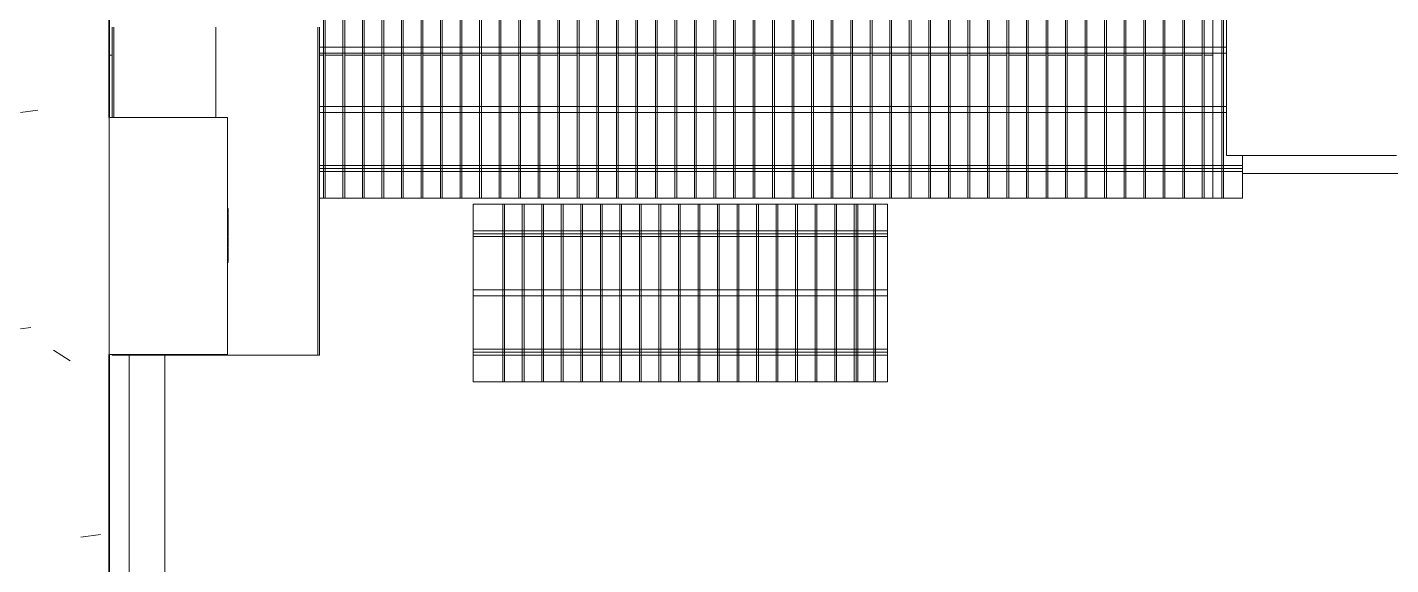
# Model space of a CAD drawing. Header units: metres. Extents: x -3 to 175, y -5 to 18.
# Drawn here: x 36.752 to 39.055, y 1.481 to 2.388 of the extents above; entities that cross this region are included whole.
import ezdxf

# ---------------------------------------------------------------- set-up
doc = ezdxf.new("R2010")
doc.units = ezdxf.units.M
for name, color, linetype, lineweight in [('A-GENM', 7, 'Continuous', 9), ('A-WALL-PATT', 7, 'Continuous', 35), ('E-CABL-TRAY', 7, 'Continuous', 9), ('E-CABL-TRAY-CNTR', 7, 'Continuous', 9), ('E-ELEC-EQPM', 7, 'Continuous', 9), ('I-WALL', 7, 'Continuous', 9), ('P-PIPE', 7, 'Continuous', 9), ('S-BEAM', 7, 'Continuous', 9)]:
    doc.layers.add(name, color=color, linetype=linetype, lineweight=lineweight)

# ---------------------------------------------------------------- blocks, each defined once
blk = doc.blocks.new('M_Generador-2 - M_Generador-2-3055241-N-Estancos')
at = {"layer": 'E-ELEC-EQPM'}
for p, q in [((-1.4504, -0.9354), (-1.4504, -0.3299)), ((-1.1629, -0.9354), (-1.4504, -0.9354))]:
    blk.add_line(p, q, dxfattribs=at)
blk = doc.blocks.new('M_RVR_Tablero - Tablero Sala Generadores - 00x600x200-3057235-N-Estancos')
at = {"layer": 'E-ELEC-EQPM'}
for p, q in [((-0.2, 0.1), (0.2, 0.1)), ((-0.2, 0.1), (-0.2, -0.1)), ((-0.0468, 0.101), (-0.039, 0.101)), ((-0.0468, 0.101), (-0.0468, 0.1)), ((-0.039, 0.101), (-0.039, 0.1)), ((-0.0374, 0.101), (-0.038, 0.101)), ((-0.038, 0.101), (-0.0378, 0.101)), ((-0.038, 0.101), (-0.038, 0.1)), ((-0.0366, 0.101), (-0.0379, 0.101)), ((-0.0379, 0.101), (-0.0373, 0.101)), ((-0.0379, 0.101), (-0.0379, 0.1)), ((-0.0378, 0.101), (-0.0372, 0.101)), ((-0.0378, 0.101), (-0.0378, 0.1)), ((-0.0356, 0.101), (-0.0374, 0.101)), ((-0.0374, 0.101), (-0.0374, 0.1)), ((-0.0373, 0.101), (-0.0363, 0.101)), ((-0.0373, 0.101), (-0.0373, 0.1)), ((-0.0372, 0.101), (-0.0363, 0.101)), ((-0.0372, 0.101), (-0.0372, 0.1)), ((-0.036, 0.101), (-0.0366, 0.101)), ((-0.0366, 0.101), (-0.0366, 0.1)), ((-0.0363, 0.101), (-0.0352, 0.101)), ((-0.0363, 0.101), (-0.0346, 0.101)), ((-0.0363, 0.101), (-0.0363, 0.1)), ((-0.0363, 0.101), (-0.0363, 0.1)), ((-0.035, 0.101), (-0.0361, 0.101)), ((-0.0361, 0.101), (-0.0353, 0.101)), ((-0.0361, 0.101), (-0.0361, 0.1)), ((-0.0348, 0.101), (-0.036, 0.101)), ((-0.036, 0.101), (-0.036, 0.1)), ((-0.0342, 0.101), (-0.0356, 0.101)), ((-0.0356, 0.101), (-0.0356, 0.1)), ((-0.0353, 0.101), (-0.034, 0.101)), ((-0.0353, 0.101), (-0.0353, 0.1)), ((-0.0352, 0.101), (-0.033, 0.101)), ((-0.0352, 0.101), (-0.0352, 0.1)), ((-0.033, 0.101), (-0.035, 0.101)), ((-0.035, 0.101), (-0.035, 0.1)), ((-0.0334, 0.101), (-0.0348, 0.101)), ((-0.0348, 0.101), (-0.0348, 0.1)), ((-0.0346, 0.101), (-0.0331, 0.101)), ((-0.0346, 0.101), (-0.0346, 0.1)), ((-0.033, 0.101), (-0.0342, 0.101)), ((-0.0342, 0.101), (-0.0342, 0.1)), ((-0.034, 0.101), (-0.0332, 0.101)), ((-0.034, 0.101), (-0.034, 0.1)), ((-0.033, 0.101), (-0.0334, 0.101)), ((-0.0334, 0.101), (-0.0334, 0.1)), ((-0.0332, 0.101), (-0.033, 0.101)), ((-0.0332, 0.101), (-0.0332, 0.1)), ((-0.0331, 0.101), (-0.0322, 0.101)), ((-0.0331, 0.101), (-0.0331, 0.1)), ((-0.0327, 0.101), (-0.033, 0.101)), ((-0.033, 0.1), (-0.033, 0.101)), ((-0.033, 0.101), (-0.033, 0.1)), ((-0.033, 0.1), (-0.033, 0.101)), ((-0.0315, 0.101), (-0.0327, 0.101)), ((-0.0327, 0.101), (-0.0327, 0.1)), ((-0.0314, 0.101), (-0.0323, 0.101)), ((-0.0323, 0.101), (-0.0313, 0.101)), ((-0.0323, 0.101), (-0.0323, 0.1)), ((-0.0322, 0.101), (-0.0318, 0.101)), ((-0.0322, 0.101), (-0.0322, 0.1)), ((-0.0318, 0.101), (-0.0318, 0.101)), ((-0.0318, 0.101), (-0.0317, 0.101)), ((-0.0318, 0.101), (-0.0318, 0.1)), ((-0.0318, 0.101), (-0.0318, 0.1)), ((-0.0318, 0.101), (-0.0318, 0.1)), ((-0.0317, 0.101), (-0.0315, 0.101)), ((-0.0317, 0.101), (-0.0317, 0.1)), ((-0.0315, 0.101), (-0.0315, 0.1)), ((-0.0287, 0.101), (-0.0314, 0.101)), ((-0.0314, 0.101), (-0.0314, 0.1)), ((-0.0313, 0.101), (-0.0288, 0.101)), ((-0.0313, 0.101), (-0.0313, 0.1)), ((-0.0254, 0.101), (-0.0311, 0.101)), ((-0.0311, 0.101), (-0.0303, 0.101)), ((-0.0311, 0.101), (-0.0267, 0.101)), ((-0.0304, 0.101), (-0.0311, 0.101)), ((-0.0311, 0.101), (-0.0311, 0.1)), ((-0.0311, 0.1), (-0.0311, 0.101)), ((-0.0288, 0.101), (-0.0304, 0.101)), ((-0.0304, 0.101), (-0.0304, 0.1)), ((-0.0303, 0.101), (-0.0287, 0.101)), ((-0.0303, 0.101), (-0.0303, 0.1)), ((-0.0288, 0.101), (-0.03, 0.101)), ((-0.03, 0.101), (-0.0288, 0.101)), ((-0.03, 0.101), (-0.03, 0.1)), ((-0.03, 0.101), (-0.03, 0.1)), ((-0.0288, 0.101), (-0.0284, 0.101)), ((-0.0282, 0.101), (-0.0288, 0.101)), ((-0.0288, 0.101), (-0.0268, 0.101)), ((-0.0268, 0.101), (-0.0288, 0.101)), ((-0.0288, 0.101), (-0.0264, 0.101)), ((-0.0272, 0.101), (-0.0288, 0.101)), ((-0.0288, 0.1), (-0.0288, 0.101)), ((-0.0288, 0.101), (-0.0288, 0.1)), ((-0.0288, 0.1), (-0.0288, 0.101)), ((-0.0288, 0.101), (-0.0288, 0.1)), ((-0.0288, 0.101), (-0.0288, 0.1)), ((-0.0288, 0.101), (-0.0288, 0.1)), ((-0.0288, 0.101), (-0.0288, 0.1)), ((-0.0266, 0.101), (-0.0287, 0.101)), ((-0.0287, 0.101), (-0.0275, 0.101)), ((-0.0287, 0.101), (-0.0287, 0.1)), ((-0.0287, 0.101), (-0.0287, 0.1)), ((-0.0284, 0.101), (-0.0269, 0.101)), ((-0.0284, 0.101), (-0.0284, 0.1)), ((-0.0269, 0.101), (-0.0282, 0.101)), ((-0.0282, 0.101), (-0.0282, 0.1)), ((-0.0275, 0.101), (-0.0267, 0.101)), ((-0.0275, 0.101), (-0.0275, 0.1)), ((-0.0267, 0.101), (-0.0272, 0.101)), ((-0.0272, 0.101), (-0.0272, 0.1)), ((-0.0269, 0.101), (-0.0256, 0.101)), ((-0.0256, 0.101), (-0.0269, 0.101)), ((-0.0269, 0.101), (-0.0269, 0.1)), ((-0.0269, 0.101), (-0.0269, 0.1)), ((-0.0268, 0.101), (-0.0256, 0.101)), ((-0.0247, 0.101), (-0.0268, 0.101)), ((-0.0268, 0.101), (-0.0268, 0.1)), ((-0.0268, 0.101), (-0.0268, 0.1)), ((-0.0267, 0.101), (-0.0255, 0.101)), ((-0.0267, 0.1), (-0.0267, 0.101)), ((-0.0267, 0.101), (-0.0267, 0.1)), ((-0.0255, 0.101), (-0.0266, 0.101)), ((-0.0266, 0.101), (-0.0266, 0.1)), ((-0.0264, 0.101), (-0.0254, 0.101)), ((-0.0264, 0.101), (-0.0264, 0.1)), ((-0.0256, 0.101), (-0.025, 0.101)), ((-0.025, 0.101), (-0.0256, 0.101)), ((-0.0256, 0.101), (-0.0246, 0.101)), ((-0.0256, 0.101), (-0.0256, 0.1)), ((-0.0256, 0.101), (-0.0256, 0.1)), ((-0.0256, 0.101), (-0.0256, 0.1)), ((-0.0255, 0.101), (-0.0255, 0.1)), ((-0.0254, 0.101), (-0.0254, 0.1)), ((-0.025, 0.101), (-0.025, 0.1)), ((-0.0238, 0.101), (-0.0247, 0.101)), ((-0.0247, 0.101), (-0.0247, 0.1)), ((-0.0246, 0.101), (-0.024, 0.101)), ((-0.0246, 0.101), (-0.0234, 0.101)), ((-0.0237, 0.101), (-0.0246, 0.101)), ((-0.0246, 0.101), (-0.0246, 0.1)), ((-0.0246, 0.101), (-0.0246, 0.1)), ((-0.0242, 0.101), (-0.0245, 0.101)), ((-0.0245, 0.101), (-0.0242, 0.101)), ((-0.0245, 0.101), (-0.0245, 0.1)), ((-0.0234, 0.101), (-0.0242, 0.101)), ((-0.0242, 0.101), (-0.0236, 0.101)), ((-0.0242, 0.101), (-0.0242, 0.1)), ((-0.0242, 0.101), (-0.0242, 0.1)), ((-0.024, 0.101), (-0.0238, 0.101)), ((-0.024, 0.101), (-0.024, 0.1)), ((-0.0238, 0.101), (-0.0238, 0.1)), ((-0.0215, 0.101), (-0.0237, 0.101)), ((-0.0237, 0.101), (-0.0237, 0.1)), ((-0.0236, 0.101), (-0.0228, 0.101)), ((-0.0236, 0.101), (-0.0236, 0.1)), ((-0.0234, 0.101), (-0.0228, 0.101)), ((-0.0215, 0.101), (-0.0234, 0.101)), ((-0.0234, 0.101), (-0.0234, 0.1)), ((-0.0234, 0.101), (-0.0234, 0.1)), ((-0.0217, 0.101), (-0.0229, 0.101)), ((-0.0229, 0.101), (-0.0215, 0.101)), ((-0.0229, 0.101), (-0.0229, 0.1)), ((-0.0228, 0.101), (-0.0215, 0.101)), ((-0.0228, 0.101), (-0.0217, 0.101)), ((-0.0228, 0.101), (-0.0228, 0.1)), ((-0.0228, 0.101), (-0.0228, 0.1)), ((-0.0224, 0.101), (-0.0211, 0.101)), ((-0.0211, 0.101), (-0.0224, 0.101)), ((-0.0224, 0.1), (-0.0224, 0.101)), ((-0.0224, 0.101), (-0.0224, 0.1)), ((-0.0217, 0.101), (-0.0202, 0.101)), ((-0.0205, 0.101), (-0.0217, 0.101)), ((-0.0217, 0.101), (-0.0217, 0.1)), ((-0.0217, 0.101), (-0.0217, 0.1)), ((-0.0215, 0.101), (-0.0202, 0.101)), ((-0.0198, 0.101), (-0.0215, 0.101)), ((-0.0215, 0.101), (-0.0197, 0.101)), ((-0.0199, 0.101), (-0.0215, 0.101)), ((-0.0215, 0.101), (-0.0215, 0.1)), ((-0.0215, 0.101), (-0.0215, 0.1)), ((-0.0215, 0.101), (-0.0215, 0.1)), ((-0.0215, 0.101), (-0.0215, 0.1)), ((-0.0211, 0.101), (-0.0211, 0.1)), ((-0.0211, 0.101), (-0.0211, 0.1)), ((-0.0201, 0.101), (-0.0205, 0.101)), ((-0.0205, 0.101), (-0.0205, 0.1)), ((-0.0202, 0.101), (-0.0198, 0.101)), ((-0.0202, 0.101), (-0.0193, 0.101)), ((-0.0202, 0.1), (-0.0202, 0.101)), ((-0.0202, 0.101), (-0.0202, 0.1)), ((-0.0188, 0.101), (-0.0201, 0.101)), ((-0.0201, 0.101), (-0.0201, 0.1)), ((-0.0189, 0.101), (-0.0199, 0.101)), ((-0.0199, 0.101), (-0.0199, 0.1)), ((-0.0198, 0.101), (-0.0198, 0.1)), ((-0.0187, 0.101), (-0.0197, 0.101)), ((-0.0197, 0.101), (-0.0187, 0.101)), ((-0.0197, 0.101), (-0.0188, 0.101)), ((-0.0197, 0.101), (-0.0197, 0.1)), ((-0.0197, 0.101), (-0.0197, 0.1)), ((-0.0193, 0.101), (-0.0188, 0.101)), ((-0.0193, 0.101), (-0.0193, 0.1)), ((-0.0185, 0.101), (-0.0189, 0.101)), ((-0.0189, 0.101), (-0.0189, 0.1)), ((-0.0188, 0.101), (-0.0185, 0.101)), ((-0.0188, 0.101), (-0.0188, 0.1)), ((-0.0188, 0.101), (-0.0188, 0.1)), ((-0.0161, 0.101), (-0.0187, 0.101)), ((-0.0187, 0.101), (-0.0162, 0.101)), ((-0.0187, 0.101), (-0.0187, 0.1)), ((-0.0187, 0.101), (-0.0187, 0.1)), ((-0.0185, 0.101), (-0.0185, 0.1)), ((-0.0128, 0.101), (-0.0184, 0.101)), ((-0.0184, 0.101), (-0.0177, 0.101)), ((-0.0184, 0.101), (-0.014, 0.101)), ((-0.0177, 0.101), (-0.0184, 0.101)), ((-0.0184, 0.101), (-0.0184, 0.1)), ((-0.0184, 0.1), (-0.0184, 0.101)), ((-0.0169, 0.101), (-0.0179, 0.101)), ((-0.0179, 0.101), (-0.0169, 0.101)), ((-0.0179, 0.101), (-0.0179, 0.1)), ((-0.0179, 0.101), (-0.0179, 0.1)), ((-0.0177, 0.101), (-0.0161, 0.101)), ((-0.0162, 0.101), (-0.0177, 0.101)), ((-0.0177, 0.101), (-0.0177, 0.1)), ((-0.0177, 0.101), (-0.0177, 0.1)), ((-0.0163, 0.101), (-0.0169, 0.101)), ((-0.0169, 0.101), (-0.0157, 0.101)), ((-0.0169, 0.101), (-0.0169, 0.1)), ((-0.0169, 0.101), (-0.0169, 0.1)), ((-0.0169, 0.101), (-0.0169, 0.1)), ((-0.0169, 0.101), (-0.0169, 0.1)), ((-0.0152, 0.101), (-0.0163, 0.101)), ((-0.0163, 0.101), (-0.0163, 0.1)), ((-0.0162, 0.101), (-0.0137, 0.101)), ((-0.0145, 0.101), (-0.0162, 0.101)), ((-0.0162, 0.101), (-0.0162, 0.1)), ((-0.0162, 0.101), (-0.0162, 0.1)), ((-0.014, 0.101), (-0.0161, 0.101)), ((-0.0161, 0.101), (-0.0149, 0.101)), ((-0.0161, 0.101), (-0.0161, 0.1)), ((-0.0161, 0.101), (-0.0161, 0.1)), ((-0.0157, 0.101), (-0.0144, 0.101)), ((-0.0144, 0.101), (-0.0157, 0.101)), ((-0.0157, 0.101), (-0.0151, 0.101)), ((-0.0157, 0.101), (-0.0157, 0.1)), ((-0.0157, 0.101), (-0.0157, 0.1)), ((-0.0157, 0.101), (-0.0157, 0.1)), ((-0.0143, 0.101), (-0.0152, 0.101)), ((-0.0152, 0.101), (-0.0152, 0.1)), ((-0.0151, 0.101), (-0.0143, 0.101)), ((-0.0151, 0.1), (-0.0151, 0.101)), ((-0.0149, 0.101), (-0.014, 0.101)), ((-0.0149, 0.101), (-0.0149, 0.1)), ((-0.014, 0.101), (-0.0145, 0.101)), ((-0.0145, 0.101), (-0.0145, 0.1)), ((-0.0144, 0.101), (-0.0144, 0.1)), ((-0.0144, 0.101), (-0.0144, 0.1)), ((-0.0143, 0.101), (-0.0143, 0.1)), ((-0.014, 0.101), (-0.0128, 0.101)), ((-0.0128, 0.101), (-0.014, 0.101)), ((-0.014, 0.1), (-0.014, 0.101)), ((-0.014, 0.101), (-0.014, 0.1)), ((-0.014, 0.101), (-0.014, 0.1)), ((-0.0137, 0.101), (-0.0128, 0.101)), ((-0.0137, 0.101), (-0.0137, 0.1)), ((-0.0128, 0.101), (-0.0135, 0.101)), ((-0.0135, 0.101), (-0.0132, 0.101)), ((-0.0135, 0.101), (-0.0135, 0.1)), ((-0.0121, 0.101), (-0.0133, 0.101)), ((-0.0133, 0.101), (-0.0128, 0.101)), ((-0.0133, 0.101), (-0.0133, 0.1)), ((-0.0132, 0.101), (-0.0126, 0.101)), ((-0.0132, 0.101), (-0.0132, 0.1)), ((-0.011, 0.101), (-0.0128, 0.101)), ((-0.0128, 0.101), (-0.0117, 0.101)), ((-0.0128, 0.101), (-0.0128, 0.1)), ((-0.0128, 0.101), (-0.0128, 0.1)), ((-0.0128, 0.101), (-0.0128, 0.1)), ((-0.0128, 0.101), (-0.0128, 0.1)), ((-0.0126, 0.101), (-0.0117, 0.101)), ((-0.0126, 0.101), (-0.0126, 0.1)), ((-0.0115, 0.101), (-0.0121, 0.101)), ((-0.0121, 0.101), (-0.0121, 0.1)), ((-0.0117, 0.101), (-0.0106, 0.101)), ((-0.0117, 0.101), (-0.01, 0.101)), ((-0.0117, 0.101), (-0.0117, 0.1)), ((-0.0117, 0.101), (-0.0117, 0.1)), ((-0.0105, 0.101), (-0.0116, 0.101)), ((-0.0116, 0.101), (-0.0108, 0.101)), ((-0.0116, 0.101), (-0.0116, 0.1)), ((-0.0115, 0.101), (-0.0104, 0.101)), ((-0.0103, 0.101), (-0.0115, 0.101)), ((-0.0102, 0.101), (-0.0115, 0.101)), ((-0.0115, 0.1), (-0.0115, 0.101)), ((-0.0115, 0.101), (-0.0115, 0.1)), ((-0.0115, 0.101), (-0.0115, 0.1)), ((-0.0097, 0.101), (-0.011, 0.101)), ((-0.011, 0.101), (-0.011, 0.1)), ((-0.0108, 0.101), (-0.0095, 0.101)), ((-0.0108, 0.101), (-0.0108, 0.1)), ((-0.0106, 0.101), (-0.0085, 0.101)), ((-0.0106, 0.101), (-0.0106, 0.1)), ((-0.0085, 0.101), (-0.0105, 0.101)), ((-0.0105, 0.101), (-0.0105, 0.1)), ((-0.0104, 0.101), (-0.0096, 0.101)), ((-0.0104, 0.101), (-0.0104, 0.1)), ((-0.0104, 0.101), (-0.0104, 0.1)), ((-0.0101, 0.101), (-0.0103, 0.101)), ((-0.0103, 0.101), (-0.0103, 0.1)), ((-0.0103, 0.101), (-0.0103, 0.1)), ((-0.0088, 0.101), (-0.0102, 0.101)), ((-0.0102, 0.101), (-0.0102, 0.1)), ((-0.0089, 0.101), (-0.0101, 0.101)), ((-0.0101, 0.101), (-0.0101, 0.1)), ((-0.01, 0.101), (-0.0085, 0.101)), ((-0.01, 0.101), (-0.01, 0.1)), ((-0.0085, 0.101), (-0.0097, 0.101)), ((-0.0097, 0.101), (-0.0097, 0.1)), ((-0.0096, 0.101), (-0.0089, 0.101)), ((-0.0096, 0.101), (-0.0096, 0.1)), ((-0.0095, 0.101), (-0.0087, 0.101)), ((-0.0095, 0.101), (-0.0095, 0.1)), ((-0.0089, 0.101), (-0.0076, 0.101)), ((-0.008, 0.101), (-0.0089, 0.101)), ((-0.0089, 0.101), (-0.0089, 0.1)), ((-0.0089, 0.101), (-0.0089, 0.1)), ((-0.0085, 0.101), (-0.0088, 0.101)), ((-0.0088, 0.101), (-0.0088, 0.1)), ((-0.0087, 0.101), (-0.0085, 0.101)), ((-0.0087, 0.101), (-0.0087, 0.1)), ((-0.0085, 0.101), (-0.0076, 0.101)), ((-0.0081, 0.101), (-0.0085, 0.101)), ((-0.0085, 0.1), (-0.0085, 0.101)), ((-0.0085, 0.1), (-0.0085, 0.101)), ((-0.0085, 0.101), (-0.0085, 0.1)), ((-0.0085, 0.101), (-0.0085, 0.1)), ((-0.0069, 0.101), (-0.0081, 0.101)), ((-0.0081, 0.101), (-0.0081, 0.1)), ((-0.0076, 0.101), (-0.008, 0.101)), ((-0.008, 0.101), (-0.008, 0.1)), ((-0.0076, 0.101), (-0.0073, 0.101)), ((-0.0076, 0.101), (-0.0076, 0.1)), ((-0.0076, 0.101), (-0.0076, 0.1)), ((-0.0073, 0.101), (-0.0072, 0.101)), ((-0.0073, 0.101), (-0.0073, 0.1)), ((-0.0072, 0.101), (-0.0071, 0.101)), ((-0.0072, 0.101), (-0.0072, 0.1)), ((-0.0072, 0.101), (-0.0072, 0.1)), ((-0.0071, 0.101), (-0.006, 0.101)), ((-0.0062, 0.101), (-0.0071, 0.101)), ((-0.0071, 0.101), (-0.0069, 0.101)), ((-0.0071, 0.1), (-0.0071, 0.101)), ((-0.0071, 0.101), (-0.0071, 0.1)), ((-0.0069, 0.101), (-0.0069, 0.1)), ((-0.0038, 0.101), (-0.0062, 0.101)), ((-0.0062, 0.101), (-0.0062, 0.1)), ((-0.006, 0.101), (-0.0038, 0.101)), ((-0.006, 0.101), (-0.006, 0.1)), ((-0.0059, 0.101), (-0.0053, 0.101)), ((-0.0053, 0.101), (-0.0059, 0.101)), ((-0.0059, 0.1), (-0.0059, 0.101)), ((-0.0055, 0.101), (-0.0042, 0.101)), ((-0.0042, 0.101), (-0.0055, 0.101)), ((-0.0055, 0.1), (-0.0055, 0.101)), ((-0.0055, 0.101), (-0.0055, 0.1)), ((-0.0053, 0.101), (-0.0038, 0.101)), ((-0.0038, 0.101), (-0.0053, 0.101)), ((-0.0053, 0.101), (-0.0053, 0.1)), ((-0.0053, 0.101), (-0.0053, 0.1)), ((-0.0042, 0.101), (-0.002, 0.101)), ((-0.0036, 0.101), (-0.0042, 0.101)), ((-0.0042, 0.101), (-0.0042, 0.1)), ((-0.0042, 0.101), (-0.0042, 0.1)), ((-0.0042, 0.101), (-0.0042, 0.1)), ((-0.0042, 0.101), (-0.0042, 0.1)), ((-0.0038, 0.101), (-0.0015, 0.101)), ((-0.0021, 0.101), (-0.0038, 0.101)), ((-0.0038, 0.101), (-0.0024, 0.101)), ((-0.0024, 0.101), (-0.0038, 0.101)), ((-0.0038, 0.101), (-0.0038, 0.1)), ((-0.0038, 0.101), (-0.0038, 0.1)), ((-0.0038, 0.101), (-0.0038, 0.1)), ((-0.0038, 0.101), (-0.0038, 0.1)), ((-0.0023, 0.101), (-0.0036, 0.101)), ((-0.0036, 0.101), (-0.0036, 0.1)), ((-0.0024, 0.101), (-0.0018, 0.101)), ((-0.0018, 0.101), (-0.0024, 0.101)), ((-0.0024, 0.101), (-0.0024, 0.1)), ((-0.0024, 0.101), (-0.0024, 0.1)), ((-0.0009, 0.101), (-0.0023, 0.101)), ((-0.0023, 0.1), (-0.0023, 0.101)), ((-0.0009, 0.101), (-0.0021, 0.101)), ((-0.0021, 0.101), (-0.0021, 0.1)), ((-0.002, 0.101), (-0.0008, 0.101)), ((-0.002, 0.101), (-0.002, 0.1)), ((-0.0018, 0.101), (-0.0018, 0.1)), ((-0.0015, 0.101), (-0.0005, 0.101)), ((-0.0015, 0.101), (-0.0015, 0.1)), ((-0.0005, 0.101), (-0.0009, 0.101)), ((-0.0008, 0.101), (-0.0009, 0.101)), ((-0.0009, 0.101), (-0.0009, 0.1)), ((-0.0009, 0.101), (-0.0009, 0.1)), ((-0.0008, 0.101), (0, 0.101)), ((0.0005, 0.101), (-0.0008, 0.101)), ((-0.0008, 0.101), (-0.0008, 0.1)), ((-0.0008, 0.101), (-0.0008, 0.1)), ((-0.0008, 0.101), (-0.0008, 0.1)), ((-0.0005, 0.101), (-0.0005, 0.1)), ((0, 0.101), (0.0004, 0.101)), ((0, 0.101), (0, 0.1)), ((0.0004, 0.101), (0.0005, 0.101)), ((0.0004, 0.101), (0.0004, 0.1)), ((0.0005, 0.101), (0.0005, 0.1)), ((0.0005, 0.101), (0.0005, 0.1)), ((0.0028, 0.101), (0.0019, 0.101)), ((0.0019, 0.101), (0.0023, 0.101)), ((0.0019, 0.101), (0.0019, 0.1)), ((0.0023, 0.101), (0.0035, 0.101)), ((0.0023, 0.101), (0.0023, 0.1)), ((0.0052, 0.101), (0.0028, 0.101)), ((0.0028, 0.101), (0.0028, 0.1)), ((0.0037, 0.101), (0.0032, 0.101)), ((0.0032, 0.101), (0.0037, 0.101)), ((0.0032, 0.101), (0.0032, 0.1)), ((0.0035, 0.101), (0.0052, 0.101)), ((0.0035, 0.101), (0.0035, 0.1)), ((0.0052, 0.101), (0.0037, 0.101)), ((0.0037, 0.101), (0.0051, 0.101)), ((0.0037, 0.101), (0.0037, 0.1)), ((0.0037, 0.101), (0.0037, 0.1)), ((0.0054, 0.101), (0.0045, 0.101)), ((0.0045, 0.101), (0.0049, 0.101)), ((0.0045, 0.101), (0.0045, 0.1)), ((0.0049, 0.101), (0.006, 0.101)), ((0.0049, 0.101), (0.0049, 0.1)), ((0.0051, 0.101), (0.0063, 0.101)), ((0.0051, 0.101), (0.0051, 0.1)), ((0.0072, 0.101), (0.0052, 0.101)), ((0.0052, 0.101), (0.0071, 0.101)), ((0.0062, 0.101), (0.0052, 0.101)), ((0.0052, 0.101), (0.0052, 0.1)), ((0.0052, 0.101), (0.0052, 0.1)), ((0.0052, 0.101), (0.0052, 0.1)), ((0.0078, 0.101), (0.0054, 0.101)), ((0.0054, 0.101), (0.0054, 0.1)), ((0.0063, 0.101), (0.0057, 0.101)), ((0.0057, 0.101), (0.0063, 0.101)), ((0.0057, 0.101), (0.0057, 0.1)), ((0.006, 0.101), (0.0078, 0.101)), ((0.006, 0.101), (0.006, 0.1)), ((0.0068, 0.101), (0.0062, 0.101)), ((0.0062, 0.101), (0.0062, 0.1)), ((0.0078, 0.101), (0.0063, 0.101)), ((0.0063, 0.101), (0.0077, 0.101)), ((0.0063, 0.101), (0.0069, 0.101)), ((0.0063, 0.101), (0.0063, 0.1)), ((0.0063, 0.101), (0.0063, 0.1)), ((0.0063, 0.101), (0.0063, 0.1)), ((0.008, 0.101), (0.0068, 0.101)), ((0.0068, 0.101), (0.0068, 0.1)), ((0.0069, 0.101), (0.0082, 0.101)), ((0.0069, 0.1), (0.0069, 0.101)), ((0.0071, 0.101), (0.008, 0.101)), ((0.0071, 0.101), (0.0071, 0.1)), ((0.0082, 0.101), (0.0072, 0.101)), ((0.0072, 0.101), (0.0072, 0.1)), ((0.0077, 0.101), (0.0089, 0.101)), ((0.0077, 0.101), (0.0077, 0.1)), ((0.0098, 0.101), (0.0078, 0.101)), ((0.0078, 0.101), (0.0097, 0.101)), ((0.0088, 0.101), (0.0078, 0.101)), ((0.0078, 0.101), (0.0078, 0.1)), ((0.0078, 0.101), (0.0078, 0.1)), ((0.0078, 0.101), (0.0078, 0.1)), ((0.008, 0.101), (0.008, 0.1)), ((0.0082, 0.101), (0.0082, 0.1)), ((0.0094, 0.101), (0.0088, 0.101)), ((0.0088, 0.101), (0.0088, 0.1)), ((0.0089, 0.101), (0.0095, 0.101)), ((0.0089, 0.101), (0.0089, 0.1)), ((0.009, 0.101), (0.0101, 0.101)), ((0.0099, 0.101), (0.009, 0.101)), ((0.009, 0.1), (0.009, 0.101)), ((0.0106, 0.101), (0.0094, 0.101)), ((0.0094, 0.101), (0.0094, 0.1)), ((0.0095, 0.101), (0.0108, 0.101)), ((0.0095, 0.1), (0.0095, 0.101)), ((0.0097, 0.101), (0.0106, 0.101)), ((0.0097, 0.101), (0.0097, 0.1)), ((0.0108, 0.101), (0.0098, 0.101)), ((0.0098, 0.101), (0.0098, 0.1)), ((0.0123, 0.101), (0.0099, 0.101)), ((0.0099, 0.101), (0.0099, 0.1)), ((0.0101, 0.101), (0.0123, 0.101)), ((0.0101, 0.101), (0.0101, 0.1)), ((0.0102, 0.101), (0.0108, 0.101)), ((0.0108, 0.101), (0.0102, 0.101)), ((0.0102, 0.1), (0.0102, 0.101)), ((0.0106, 0.101), (0.0106, 0.1)), ((0.0108, 0.101), (0.0108, 0.1)), ((0.0108, 0.101), (0.0123, 0.101)), ((0.0123, 0.101), (0.0108, 0.101)), ((0.0108, 0.101), (0.0108, 0.1)), ((0.0108, 0.101), (0.0108, 0.1)), ((0.0116, 0.101), (0.0126, 0.101)), ((0.0125, 0.101), (0.0116, 0.101)), ((0.0116, 0.1), (0.0116, 0.101)), ((0.0123, 0.101), (0.0146, 0.101)), ((0.014, 0.101), (0.0123, 0.101)), ((0.0123, 0.101), (0.0137, 0.101)), ((0.0137, 0.101), (0.0123, 0.101)), ((0.0123, 0.101), (0.0123, 0.1)), ((0.0123, 0.101), (0.0123, 0.1)), ((0.0123, 0.101), (0.0123, 0.1)), ((0.0123, 0.101), (0.0123, 0.1)), ((0.0149, 0.101), (0.0125, 0.101)), ((0.0125, 0.101), (0.0125, 0.1)), ((0.0126, 0.101), (0.0149, 0.101)), ((0.0126, 0.101), (0.0126, 0.1)), ((0.0128, 0.101), (0.0134, 0.101)), ((0.0134, 0.101), (0.0128, 0.101)), ((0.0128, 0.1), (0.0128, 0.101)), ((0.0134, 0.101), (0.0149, 0.101)), ((0.0149, 0.101), (0.0134, 0.101)), ((0.0134, 0.101), (0.0134, 0.1)), ((0.0134, 0.101), (0.0134, 0.1)), ((0.0137, 0.101), (0.0143, 0.101)), ((0.0143, 0.101), (0.0137, 0.101)), ((0.0137, 0.101), (0.0137, 0.1)), ((0.0137, 0.101), (0.0137, 0.1)), ((0.0151, 0.101), (0.014, 0.101)), ((0.014, 0.101), (0.014, 0.1)), ((0.0143, 0.101), (0.0143, 0.1)), ((0.0146, 0.101), (0.0156, 0.101)), ((0.0146, 0.101), (0.0146, 0.1)), ((0.0149, 0.101), (0.0172, 0.101)), ((0.0166, 0.101), (0.0149, 0.101)), ((0.0149, 0.101), (0.0163, 0.101)), ((0.0163, 0.101), (0.0149, 0.101)), ((0.0149, 0.101), (0.0149, 0.1)), ((0.0149, 0.101), (0.0149, 0.1)), ((0.0149, 0.101), (0.0149, 0.1)), ((0.0149, 0.101), (0.0149, 0.1)), ((0.0156, 0.101), (0.0151, 0.101)), ((0.0151, 0.101), (0.0151, 0.1)), ((0.0156, 0.101), (0.0156, 0.1)), ((0.0163, 0.101), (0.0169, 0.101)), ((0.0169, 0.101), (0.0163, 0.101)), ((0.0163, 0.101), (0.0163, 0.1)), ((0.0163, 0.101), (0.0163, 0.1)), ((0.0177, 0.101), (0.0166, 0.101)), ((0.0166, 0.101), (0.0166, 0.1)), ((0.0169, 0.101), (0.0169, 0.1)), ((0.0172, 0.101), (0.0181, 0.101)), ((0.0172, 0.101), (0.0172, 0.1)), ((0.0181, 0.101), (0.0177, 0.101)), ((0.0177, 0.101), (0.0177, 0.1)), ((0.0181, 0.101), (0.0181, 0.1)), ((0.0196, 0.101), (0.0208, 0.101)), ((0.0208, 0.101), (0.0196, 0.101)), ((0.0196, 0.1), (0.0196, 0.101)), ((0.0196, 0.101), (0.0196, 0.1)), ((0.0206, 0.101), (0.0209, 0.101)), ((0.0216, 0.101), (0.0206, 0.101)), ((0.0206, 0.1), (0.0206, 0.101)), ((0.0208, 0.101), (0.0231, 0.101)), ((0.0214, 0.101), (0.0208, 0.101)), ((0.0208, 0.101), (0.0208, 0.1)), ((0.0208, 0.101), (0.0208, 0.1)), ((0.0208, 0.101), (0.0208, 0.1)), ((0.0208, 0.101), (0.0208, 0.1)), ((0.0209, 0.101), (0.022, 0.101)), ((0.0209, 0.101), (0.0209, 0.1)), ((0.0227, 0.101), (0.0214, 0.101)), ((0.0214, 0.101), (0.0214, 0.1)), ((0.0239, 0.101), (0.0216, 0.101)), ((0.0216, 0.101), (0.0216, 0.1)), ((0.0218, 0.101), (0.0224, 0.101)), ((0.0224, 0.101), (0.0218, 0.101)), ((0.0218, 0.1), (0.0218, 0.101)), ((0.022, 0.101), (0.0239, 0.101)), ((0.022, 0.101), (0.022, 0.1)), ((0.0224, 0.101), (0.0239, 0.101)), ((0.0239, 0.101), (0.0224, 0.101)), ((0.0224, 0.101), (0.0224, 0.1)), ((0.0224, 0.101), (0.0224, 0.1)), ((0.0241, 0.101), (0.0227, 0.101)), ((0.0227, 0.101), (0.0227, 0.1)), ((0.0231, 0.101), (0.0243, 0.101)), ((0.0231, 0.101), (0.0231, 0.1)), ((0.0239, 0.101), (0.0253, 0.101)), ((0.0257, 0.101), (0.0239, 0.101)), ((0.0239, 0.101), (0.0253, 0.101)), ((0.0253, 0.101), (0.0239, 0.101)), ((0.0239, 0.101), (0.0239, 0.1)), ((0.0239, 0.101), (0.0239, 0.1)), ((0.0239, 0.101), (0.0239, 0.1)), ((0.0239, 0.101), (0.0239, 0.1)), ((0.0243, 0.101), (0.0241, 0.101)), ((0.0241, 0.101), (0.0241, 0.1)), ((0.0243, 0.101), (0.0251, 0.101)), ((0.0255, 0.101), (0.0243, 0.101)), ((0.0243, 0.101), (0.0243, 0.1)), ((0.0243, 0.101), (0.0243, 0.1)), ((0.0243, 0.101), (0.0243, 0.1)), ((0.0251, 0.101), (0.0255, 0.101)), ((0.0251, 0.101), (0.0251, 0.1)), ((0.0253, 0.101), (0.0264, 0.101)), ((0.0253, 0.101), (0.0259, 0.101)), ((0.0259, 0.101), (0.0253, 0.101)), ((0.0253, 0.101), (0.0253, 0.1)), ((0.0253, 0.101), (0.0253, 0.1)), ((0.0253, 0.101), (0.0253, 0.1)), ((0.0255, 0.101), (0.0255, 0.101)), ((0.0255, 0.101), (0.0255, 0.1)), ((0.0255, 0.101), (0.0255, 0.1)), ((0.0255, 0.101), (0.0255, 0.1)), ((0.0268, 0.101), (0.0257, 0.101)), ((0.0257, 0.101), (0.0257, 0.1)), ((0.0259, 0.101), (0.0259, 0.1)), ((0.0264, 0.101), (0.0269, 0.101)), ((0.0264, 0.101), (0.0264, 0.1)), ((0.0274, 0.101), (0.0265, 0.101)), ((0.0265, 0.101), (0.0274, 0.101)), ((0.0265, 0.101), (0.0265, 0.1)), ((0.0265, 0.101), (0.0265, 0.1)), ((0.0272, 0.101), (0.0268, 0.101)), ((0.0268, 0.101), (0.0268, 0.1)), ((0.0269, 0.101), (0.0272, 0.101)), ((0.0269, 0.101), (0.0269, 0.1)), ((0.0272, 0.101), (0.0272, 0.1)), ((0.0281, 0.101), (0.0274, 0.101)), ((0.0274, 0.101), (0.0287, 0.101)), ((0.0274, 0.101), (0.0274, 0.1)), ((0.0274, 0.101), (0.0274, 0.1)), ((0.0274, 0.101), (0.0274, 0.1)), ((0.0274, 0.101), (0.0274, 0.1)), ((0.0324, 0.101), (0.0278, 0.101)), ((0.0278, 0.101), (0.0327, 0.101)), ((0.0278, 0.101), (0.0278, 0.1)), ((0.0278, 0.101), (0.0278, 0.1)), ((0.0291, 0.101), (0.0281, 0.101)), ((0.0281, 0.101), (0.0281, 0.1)), ((0.0287, 0.101), (0.0299, 0.101)), ((0.0299, 0.101), (0.0287, 0.101)), ((0.0287, 0.101), (0.0293, 0.101)), ((0.0287, 0.101), (0.0287, 0.1)), ((0.0287, 0.101), (0.0287, 0.1)), ((0.0287, 0.101), (0.0287, 0.1)), ((0.0301, 0.101), (0.0291, 0.101)), ((0.0291, 0.101), (0.0291, 0.1)), ((0.0293, 0.101), (0.0301, 0.101)), ((0.0293, 0.1), (0.0293, 0.101)), ((0.0324, 0.101), (0.0293, 0.101)), ((0.0293, 0.101), (0.0324, 0.101)), ((0.0293, 0.101), (0.0293, 0.1)), ((0.0299, 0.101), (0.0299, 0.1)), ((0.0299, 0.101), (0.0299, 0.1)), ((0.0301, 0.101), (0.0301, 0.1)), ((0.0312, 0.101), (0.0323, 0.101)), ((0.0324, 0.101), (0.0312, 0.101)), ((0.0312, 0.101), (0.0312, 0.1)), ((0.0312, 0.101), (0.0312, 0.1)), ((0.0323, 0.101), (0.0331, 0.101)), ((0.0323, 0.101), (0.0323, 0.1)), ((0.0323, 0.101), (0.0323, 0.1)), ((0.0326, 0.101), (0.0324, 0.101)), ((0.0324, 0.1), (0.0324, 0.101)), ((0.0324, 0.101), (0.0324, 0.1)), ((0.0336, 0.101), (0.0324, 0.101)), ((0.0324, 0.1), (0.0324, 0.101)), ((0.0324, 0.101), (0.0324, 0.1)), ((0.0324, 0.1), (0.0324, 0.101)), ((0.0324, 0.101), (0.0324, 0.1)), ((0.0338, 0.101), (0.0326, 0.101)), ((0.0326, 0.101), (0.0326, 0.1)), ((0.0327, 0.101), (0.0336, 0.101)), ((0.0327, 0.101), (0.0327, 0.1)), ((0.0331, 0.101), (0.0338, 0.101)), ((0.0331, 0.101), (0.0331, 0.1)), ((0.0336, 0.101), (0.0349, 0.101)), ((0.0349, 0.101), (0.0336, 0.101)), ((0.0336, 0.101), (0.0336, 0.1)), ((0.0336, 0.101), (0.0336, 0.1)), ((0.0336, 0.101), (0.0336, 0.1)), ((0.0336, 0.101), (0.0336, 0.1)), ((0.0338, 0.101), (0.0351, 0.101)), ((0.0347, 0.101), (0.0338, 0.101)), ((0.0338, 0.101), (0.0338, 0.1)), ((0.0338, 0.101), (0.0338, 0.1)), ((0.0351, 0.101), (0.0347, 0.101)), ((0.0347, 0.101), (0.0347, 0.1)), ((0.0349, 0.101), (0.0349, 0.1)), ((0.0349, 0.101), (0.0349, 0.1)), ((0.0351, 0.101), (0.0351, 0.1)), ((0.0356, 0.101), (0.0367, 0.101)), ((0.0365, 0.101), (0.0356, 0.101)), ((0.0356, 0.1), (0.0356, 0.101)), ((0.0389, 0.101), (0.0365, 0.101)), ((0.0365, 0.101), (0.0365, 0.1)), ((0.0367, 0.101), (0.0389, 0.101)), ((0.0367, 0.101), (0.0367, 0.1)), ((0.0368, 0.101), (0.0374, 0.101)), ((0.0374, 0.101), (0.0368, 0.101)), ((0.0368, 0.1), (0.0368, 0.101)), ((0.0374, 0.101), (0.0389, 0.101)), ((0.0389, 0.101), (0.0374, 0.101)), ((0.0374, 0.101), (0.0374, 0.1)), ((0.0374, 0.101), (0.0374, 0.1)), ((0.0389, 0.101), (0.0412, 0.101)), ((0.0406, 0.101), (0.0389, 0.101)), ((0.0389, 0.101), (0.0403, 0.101)), ((0.0403, 0.101), (0.0389, 0.101)), ((0.0389, 0.101), (0.0389, 0.1)), ((0.0389, 0.101), (0.0389, 0.1)), ((0.0389, 0.101), (0.0389, 0.1)), ((0.0389, 0.101), (0.0389, 0.1)), ((0.0403, 0.101), (0.0409, 0.101)), ((0.0409, 0.101), (0.0403, 0.101)), ((0.0403, 0.101), (0.0403, 0.1)), ((0.0403, 0.101), (0.0403, 0.1)), ((0.0418, 0.101), (0.0406, 0.101)), ((0.0406, 0.101), (0.0406, 0.1)), ((0.0409, 0.101), (0.0409, 0.1)), ((0.0412, 0.101), (0.0422, 0.101)), ((0.0412, 0.101), (0.0412, 0.1)), ((0.0422, 0.101), (0.0418, 0.101)), ((0.0418, 0.101), (0.0418, 0.1)), ((0.0422, 0.101), (0.0422, 0.1)), ((0.0436, 0.101), (0.0448, 0.101)), ((0.0448, 0.101), (0.0436, 0.101)), ((0.0436, 0.1), (0.0436, 0.101)), ((0.0436, 0.101), (0.0436, 0.1)), ((0.0448, 0.101), (0.0448, 0.1)), ((0.0448, 0.101), (0.0448, 0.1)), ((0.2, -0.1), (0.2, 0.1)), ((0.2, -0.1), (-0.2, -0.1))]:
    blk.add_line(p, q, dxfattribs=at)
blk = doc.blocks.new('M_RVR_Grating - 0_30 x 0_70-3079733-N-Estancos')
at = {"layer": 'A-GENM'}
for p, q in [((-0.35, 0.15), (-0.35, -0.15)), ((-0.3, 0.15), (-0.35, 0.15)), ((0.35, 0.15), (-0.35, 0.15)), ((-0.35, 0.15), (-0.35, 0.1)), ((-0.3, 0.15), (-0.3, -0.15)), ((-0.297, 0.15), (-0.3, 0.15)), ((-0.3, -0.15), (-0.3, 0.15)), ((-0.297, -0.15), (-0.297, 0.15)), ((-0.267, 0.15), (-0.267, -0.15)), ((-0.264, 0.15), (-0.267, 0.15)), ((-0.264, -0.15), (-0.264, 0.15)), ((-0.234, 0.15), (-0.234, -0.15)), ((-0.231, 0.15), (-0.234, 0.15)), ((-0.231, -0.15), (-0.231, 0.15)), ((-0.201, 0.15), (-0.201, -0.15)), ((-0.198, 0.15), (-0.201, 0.15)), ((-0.198, -0.15), (-0.198, 0.15)), ((-0.168, 0.15), (-0.168, -0.15)), ((-0.165, 0.15), (-0.168, 0.15)), ((-0.165, -0.15), (-0.165, 0.15)), ((-0.135, 0.15), (-0.135, -0.15)), ((-0.132, 0.15), (-0.135, 0.15)), ((-0.132, -0.15), (-0.132, 0.15)), ((-0.102, 0.15), (-0.102, -0.15)), ((-0.099, 0.15), (-0.102, 0.15)), ((-0.099, -0.15), (-0.099, 0.15)), ((-0.069, 0.15), (-0.069, -0.15)), ((-0.066, 0.15), (-0.069, 0.15)), ((-0.066, -0.15), (-0.066, 0.15)), ((-0.036, 0.15), (-0.036, -0.15)), ((-0.033, 0.15), (-0.036, 0.15)), ((-0.033, -0.15), (-0.033, 0.15)), ((-0.003, 0.15), (-0.003, -0.15)), ((0, 0.15), (-0.003, 0.15)), ((0, -0.15), (0, 0.15)), ((0.03, 0.15), (0.03, -0.15)), ((0.033, 0.15), (0.03, 0.15)), ((0.033, -0.15), (0.033, 0.15)), ((0.063, 0.15), (0.063, -0.15)), ((0.066, 0.15), (0.063, 0.15)), ((0.066, -0.15), (0.066, 0.15)), ((0.096, 0.15), (0.096, -0.15)), ((0.099, 0.15), (0.096, 0.15)), ((0.099, -0.15), (0.099, 0.15)), ((0.129, 0.15), (0.129, -0.15)), ((0.132, 0.15), (0.129, 0.15)), ((0.132, -0.15), (0.132, 0.15)), ((0.162, 0.15), (0.162, -0.15)), ((0.165, 0.15), (0.162, 0.15)), ((0.165, -0.15), (0.165, 0.15)), ((0.195, 0.15), (0.195, -0.15)), ((0.198, 0.15), (0.195, 0.15)), ((0.198, -0.15), (0.198, 0.15)), ((0.228, 0.15), (0.228, -0.15)), ((0.231, 0.15), (0.228, 0.15)), ((0.231, -0.15), (0.231, 0.15)), ((0.261, 0.15), (0.261, -0.15)), ((0.264, 0.15), (0.261, 0.15)), ((0.264, -0.15), (0.264, 0.15)), ((0.294, 0.15), (0.294, -0.15)), ((0.297, 0.15), (0.294, 0.15)), ((0.297, -0.15), (0.297, 0.15)), ((0.3, 0.15), (0.3, -0.15)), ((0.35, 0.15), (0.3, 0.15)), ((0.327, 0.15), (0.327, -0.15)), ((0.33, 0.15), (0.327, 0.15)), ((0.33, -0.15), (0.33, 0.15)), ((0.35, -0.15), (0.35, 0.15)), ((0.35, 0.1), (0.35, 0.15)), ((0.35, 0.105), (-0.35, 0.105)), ((-0.35, 0.1), (0.35, 0.1)), ((-0.35, 0.095), (0.35, 0.095)), ((0.35, 0.005), (-0.35, 0.005)), ((-0.35, -0.005), (0.35, -0.005)), ((0.35, -0.095), (-0.35, -0.095)), ((0.35, -0.1), (-0.35, -0.1)), ((-0.35, -0.1), (-0.35, -0.15)), ((-0.35, -0.105), (0.35, -0.105)), ((0.35, -0.15), (0.35, -0.1)), ((-0.35, -0.15), (-0.3, -0.15)), ((-0.35, -0.15), (0.35, -0.15)), ((-0.3, -0.15), (-0.297, -0.15)), ((-0.267, -0.15), (-0.264, -0.15)), ((-0.234, -0.15), (-0.231, -0.15)), ((-0.201, -0.15), (-0.198, -0.15)), ((-0.168, -0.15), (-0.165, -0.15)), ((-0.135, -0.15), (-0.132, -0.15)), ((-0.102, -0.15), (-0.099, -0.15)), ((-0.069, -0.15), (-0.066, -0.15)), ((-0.036, -0.15), (-0.033, -0.15)), ((-0.003, -0.15), (0, -0.15)), ((0.03, -0.15), (0.033, -0.15)), ((0.063, -0.15), (0.066, -0.15)), ((0.096, -0.15), (0.099, -0.15)), ((0.129, -0.15), (0.132, -0.15)), ((0.162, -0.15), (0.165, -0.15)), ((0.195, -0.15), (0.198, -0.15)), ((0.228, -0.15), (0.231, -0.15)), ((0.261, -0.15), (0.264, -0.15)), ((0.294, -0.15), (0.297, -0.15)), ((0.3, -0.15), (0.35, -0.15)), ((0.327, -0.15), (0.33, -0.15))]:
    blk.add_line(p, q, dxfattribs=at)
blk = doc.blocks.new('M_RVR_Grating - 1_00 x 1_90-3080567-N-Estancos')
at = {"layer": 'A-GENM'}
for p, q in [((-0.603, 0.45), (-0.603, -0.5)), ((-0.6, -0.5), (-0.6, 0.45)), ((-0.57, 0.45), (-0.57, -0.5)), ((-0.567, -0.5), (-0.567, 0.45)), ((-0.537, 0.45), (-0.537, -0.5)), ((-0.534, -0.5), (-0.534, 0.45)), ((-0.504, 0.45), (-0.504, -0.5)), ((-0.501, -0.5), (-0.501, 0.45)), ((-0.471, 0.45), (-0.471, -0.5)), ((-0.468, -0.5), (-0.468, 0.45)), ((-0.438, 0.45), (-0.438, -0.5)), ((-0.435, -0.5), (-0.435, 0.45)), ((-0.405, 0.45), (-0.405, -0.5)), ((-0.402, -0.5), (-0.402, 0.45)), ((-0.372, 0.45), (-0.372, -0.5)), ((-0.369, -0.5), (-0.369, 0.45)), ((-0.339, 0.45), (-0.339, -0.5)), ((-0.336, -0.5), (-0.336, 0.45)), ((-0.306, 0.45), (-0.306, -0.5)), ((-0.303, -0.5), (-0.303, 0.45)), ((-0.273, 0.45), (-0.273, -0.5)), ((-0.27, -0.5), (-0.27, 0.45)), ((-0.24, 0.45), (-0.24, -0.5)), ((-0.237, -0.5), (-0.237, 0.45)), ((-0.207, 0.45), (-0.207, -0.5)), ((-0.204, -0.5), (-0.204, 0.45)), ((-0.174, 0.45), (-0.174, -0.5)), ((-0.171, -0.5), (-0.171, 0.45)), ((-0.141, 0.45), (-0.141, -0.5)), ((-0.138, -0.5), (-0.138, 0.45)), ((-0.108, 0.45), (-0.108, -0.5)), ((-0.105, -0.5), (-0.105, 0.45)), ((-0.075, 0.45), (-0.075, -0.5)), ((-0.072, -0.5), (-0.072, 0.45)), ((-0.042, 0.45), (-0.042, -0.5)), ((-0.039, -0.5), (-0.039, 0.45)), ((-0.009, 0.45), (-0.009, -0.5)), ((-0.006, -0.5), (-0.006, 0.45)), ((0.024, 0.45), (0.024, -0.5)), ((0.027, -0.5), (0.027, 0.45)), ((0.057, 0.45), (0.057, -0.5)), ((0.06, -0.5), (0.06, 0.45)), ((0.09, 0.45), (0.09, -0.5)), ((0.093, -0.5), (0.093, 0.45)), ((0.123, 0.45), (0.123, -0.5)), ((0.126, -0.5), (0.126, 0.45)), ((0.156, 0.45), (0.156, -0.5)), ((0.159, -0.5), (0.159, 0.45)), ((0.189, 0.45), (0.189, -0.5)), ((0.192, -0.5), (0.192, 0.45)), ((0.222, 0.45), (0.222, -0.5)), ((0.225, -0.5), (0.225, 0.45)), ((0.255, 0.45), (0.255, -0.5)), ((0.258, -0.5), (0.258, 0.45)), ((0.288, 0.45), (0.288, -0.5)), ((0.291, -0.5), (0.291, 0.45)), ((0.321, 0.45), (0.321, -0.5)), ((0.324, -0.5), (0.324, 0.45)), ((0.354, 0.45), (0.354, -0.5)), ((0.357, -0.5), (0.357, 0.45)), ((0.387, 0.45), (0.387, -0.5)), ((0.39, -0.5), (0.39, 0.45)), ((0.42, 0.45), (0.42, -0.5)), ((0.423, -0.5), (0.423, 0.45)), ((0.453, 0.45), (0.453, -0.5)), ((0.456, -0.5), (0.456, 0.45)), ((0.486, 0.45), (0.486, -0.5)), ((0.489, -0.5), (0.489, 0.45)), ((0.519, 0.45), (0.519, -0.5)), ((0.522, -0.5), (0.522, 0.45)), ((0.552, 0.45), (0.552, -0.5)), ((0.555, -0.5), (0.555, 0.45)), ((0.585, 0.45), (0.585, -0.5)), ((0.588, -0.5), (0.588, 0.45)), ((0.618, 0.45), (0.618, -0.5)), ((0.621, -0.5), (0.621, 0.45)), ((0.651, 0.45), (0.651, -0.5)), ((0.654, -0.5), (0.654, 0.45)), ((0.684, 0.45), (0.684, -0.5)), ((0.687, -0.5), (0.687, 0.45)), ((0.717, 0.45), (0.717, -0.5)), ((0.72, -0.5), (0.72, 0.45)), ((0.75, 0.45), (0.75, -0.5)), ((0.753, -0.5), (0.753, 0.45)), ((0.783, 0.45), (0.783, -0.5)), ((0.786, -0.5), (0.786, 0.45)), ((0.816, 0.45), (0.816, -0.5)), ((0.819, -0.5), (0.819, 0.45)), ((0.849, 0.45), (0.849, -0.5)), ((0.852, -0.5), (0.852, 0.45)), ((0.882, 0.0087), (0.882, -0.5)), ((0.885, -0.5), (0.885, 0.0087)), ((0.9, 0.0087), (0.9, -0.5)), ((0.915, 0.0087), (0.915, -0.5)), ((0.918, -0.5), (0.918, 0.0087)), ((0.9227, -0.245), (-0.6096, -0.245)), ((-0.6096, -0.255), (0.9227, -0.255)), ((0.9227, -0.345), (-0.6096, -0.345)), ((-0.6096, -0.355), (0.9227, -0.355)), ((0.95, -0.5), (0.95, -0.4279)), ((0.95, -0.445), (-0.6096, -0.445)), ((0.95, -0.45), (-0.6096, -0.45)), ((-0.6096, -0.455), (0.95, -0.455)), ((0.95, -0.5), (0.95, -0.45)), ((-0.6096, -0.5), (0.95, -0.5)), ((-0.603, -0.5), (-0.6, -0.5)), ((-0.57, -0.5), (-0.567, -0.5)), ((-0.537, -0.5), (-0.534, -0.5)), ((-0.504, -0.5), (-0.501, -0.5)), ((-0.471, -0.5), (-0.468, -0.5)), ((-0.438, -0.5), (-0.435, -0.5)), ((-0.405, -0.5), (-0.402, -0.5)), ((-0.372, -0.5), (-0.369, -0.5)), ((-0.339, -0.5), (-0.336, -0.5)), ((-0.306, -0.5), (-0.303, -0.5)), ((-0.273, -0.5), (-0.27, -0.5)), ((-0.24, -0.5), (-0.237, -0.5)), ((-0.207, -0.5), (-0.204, -0.5)), ((-0.174, -0.5), (-0.171, -0.5)), ((-0.141, -0.5), (-0.138, -0.5)), ((-0.108, -0.5), (-0.105, -0.5)), ((-0.075, -0.5), (-0.072, -0.5)), ((-0.042, -0.5), (-0.039, -0.5)), ((-0.009, -0.5), (-0.006, -0.5)), ((0.024, -0.5), (0.027, -0.5)), ((0.057, -0.5), (0.06, -0.5)), ((0.09, -0.5), (0.093, -0.5)), ((0.123, -0.5), (0.126, -0.5)), ((0.156, -0.5), (0.159, -0.5)), ((0.189, -0.5), (0.192, -0.5)), ((0.222, -0.5), (0.225, -0.5)), ((0.255, -0.5), (0.258, -0.5)), ((0.288, -0.5), (0.291, -0.5)), ((0.321, -0.5), (0.324, -0.5)), ((0.354, -0.5), (0.357, -0.5)), ((0.387, -0.5), (0.39, -0.5)), ((0.42, -0.5), (0.423, -0.5)), ((0.453, -0.5), (0.456, -0.5)), ((0.486, -0.5), (0.489, -0.5)), ((0.519, -0.5), (0.522, -0.5)), ((0.552, -0.5), (0.555, -0.5)), ((0.585, -0.5), (0.588, -0.5)), ((0.618, -0.5), (0.621, -0.5)), ((0.651, -0.5), (0.654, -0.5)), ((0.684, -0.5), (0.687, -0.5)), ((0.717, -0.5), (0.72, -0.5)), ((0.75, -0.5), (0.753, -0.5)), ((0.783, -0.5), (0.786, -0.5)), ((0.816, -0.5), (0.819, -0.5)), ((0.849, -0.5), (0.852, -0.5)), ((0.882, -0.5), (0.885, -0.5)), ((0.9, -0.5), (0.95, -0.5)), ((0.915, -0.5), (0.918, -0.5))]:
    blk.add_line(p, q, dxfattribs=at)

msp = doc.modelspace()

# ---------------------------------------------------------------- hatches: boundary and pattern name
at = {"layer": 'A-WALL-PATT', "lineweight": 9}
h = msp.add_hatch(dxfattribs=at)
h.set_pattern_fill('FP_1', color=256, style=0, pattern_type=2)
h.set_pattern_definition([(50, (30.7992, 0), (0.728738, -0.06376), [0.0762, -0.8382]), (355, (30.7992, 0), (-0.14097, 0.764224), [0.06096, -0.67056]), (100.451, (30.85994, -0.0053), (0.58777, 0.70047), [0.06476, -0.71236]), (46.184, (30.7992, 0.2032), (1.084314, -0.168175), [0.1143, -1.257]), (96.636, (30.8896, 0.1892), (0.94999, 0.98975), [0.09714, -1.069]), (351.184, (30.7992, 0.2032), (0.94969, 0.99015), [0.09144, -1.006]), (21, (30.9008, 0.1524), (0.606457, -0.409065), [0.0762, -0.8382]), (326, (30.9008, 0.1524), (0.24721, 0.73675), [0.06096, -0.67056]), (71.451, (30.95135, 0.1183), (0.85367, 0.327687), [0.06476, -0.71236]), (37.5, (30.7992, 0), (0.0123552, 0.3382243), [0.03353, -0.6289, 0.03353, -0.64719, -0.6731]), (37.5, (30.7992, 0), (0.0123552, 0.3382243), [-1.343, 0.03353, -0.63957]), (7.5, (30.7992, 0), (0.2672815, 0.4007255), [0.03353, -0.35458, 0.03353, -0.61366, -0.25654]), (7.5, (30.7992, 0), (0.2672815, 0.4007255), [-1.035, 0.03353, -0.22301]), (327.5, (30.57264, 0), (0.542363, -0.022921), [0.03353, -0.22047, 0.03353, -0.75895, -1.052]), (327.5, (30.57264, 0), (0.542363, -0.022921), [-1.046, 0.03353, -1.018]), (317.5, (30.47104, 0), (0.592516, 0.101701), [0.03353, -0.29667, 0.03353, -0.49276, -0.74676]), (317.5, (30.47104, 0), (0.592516, 0.101701), [-0.85649, 0.03353, -0.71323])])
h.paths.add_polyline_path([(36.8836, 0.123), (36.89, 0.123), (36.89, 6.5676), (36.74, 6.5676), (36.74, 0.123)])
h.paths.add_polyline_path([(36.89, 6.7176), (36.89, 13.1528), (36.74, 13.1528), (36.74, 6.7176), (36.8836, 6.7176)])

# ---------------------------------------------------------------- linework, layer by layer
at = {"layer": 'E-CABL-TRAY'}
for p, q in [((36.8953, 2.2358), (36.8953, 2.3884)), ((36.8979, 2.2358), (36.8979, 2.3884)), ((37.2428, 1.8344), (37.2428, 2.3884)), ((37.2453, 1.8344), (37.2453, 2.3884)), ((36.8953, 1.8344), (36.8953, 1.8358)), ((37.2453, 1.8344), (36.8953, 1.8344)), ((36.8979, 1.8344), (36.8979, 1.8358))]:
    msp.add_line(p, q, dxfattribs=at)
at = {"layer": 'E-CABL-TRAY-CNTR'}
for p, q in [((37.0703, 2.2358), (37.0703, 2.3884)), ((37.0703, 1.8344), (37.0703, 1.8358))]:
    msp.add_line(p, q, dxfattribs=at)
at = {"layer": 'I-WALL', "lineweight": 35}
for p, q in [((36.89, 2.2358), (36.89, 2.6305)), ((36.89, 0.123), (36.89, 1.8358))]:
    msp.add_line(p, q, dxfattribs=at)
at = {"layer": 'P-PIPE'}
for p, q in [((36.9237, 1.8344), (36.9237, 0.4536)), ((36.984, 0.4536), (36.984, 1.8344))]:
    msp.add_line(p, q, dxfattribs=at)
at = {"layer": 'S-BEAM'}
for p, q in [((36.8953, 2.3415), (36.89, 2.3415)), ((37.252, 2.3415), (37.2453, 2.3415)), ((37.285, 2.3415), (37.255, 2.3415)), ((37.318, 2.3415), (37.288, 2.3415)), ((37.351, 2.3415), (37.321, 2.3415)), ((37.384, 2.3415), (37.354, 2.3415)), ((37.417, 2.3415), (37.387, 2.3415)), ((37.45, 2.3415), (37.42, 2.3415)), ((37.483, 2.3415), (37.453, 2.3415)), ((37.516, 2.3415), (37.486, 2.3415)), ((37.549, 2.3415), (37.519, 2.3415)), ((37.582, 2.3415), (37.552, 2.3415)), ((37.615, 2.3415), (37.585, 2.3415)), ((37.648, 2.3415), (37.618, 2.3415)), ((37.681, 2.3415), (37.651, 2.3415)), ((37.714, 2.3415), (37.684, 2.3415)), ((37.747, 2.3415), (37.717, 2.3415)), ((37.78, 2.3415), (37.75, 2.3415)), ((37.813, 2.3415), (37.783, 2.3415)), ((37.846, 2.3415), (37.816, 2.3415)), ((37.879, 2.3415), (37.849, 2.3415)), ((37.912, 2.3415), (37.882, 2.3415)), ((37.945, 2.3415), (37.915, 2.3415)), ((37.978, 2.3415), (37.948, 2.3415)), ((38.011, 2.3415), (37.981, 2.3415)), ((38.044, 2.3415), (38.014, 2.3415)), ((38.077, 2.3415), (38.047, 2.3415)), ((38.11, 2.3415), (38.08, 2.3415)), ((38.143, 2.3415), (38.113, 2.3415)), ((38.176, 2.3415), (38.146, 2.3415)), ((38.209, 2.3415), (38.179, 2.3415)), ((38.242, 2.3415), (38.212, 2.3415)), ((38.275, 2.3415), (38.245, 2.3415)), ((38.308, 2.3415), (38.278, 2.3415)), ((38.341, 2.3415), (38.311, 2.3415)), ((38.374, 2.3415), (38.344, 2.3415)), ((38.407, 2.3415), (38.377, 2.3415)), ((38.44, 2.3415), (38.41, 2.3415)), ((38.473, 2.3415), (38.443, 2.3415)), ((38.506, 2.3415), (38.476, 2.3415)), ((38.539, 2.3415), (38.509, 2.3415)), ((38.572, 2.3415), (38.542, 2.3415)), ((38.605, 2.3415), (38.575, 2.3415)), ((38.638, 2.3415), (38.608, 2.3415)), ((38.671, 2.3415), (38.641, 2.3415)), ((38.704, 2.3415), (38.674, 2.3415)), ((38.737, 2.3415), (38.707, 2.3415)), ((38.755, 2.3415), (38.74, 2.3415)), ((38.805, 2.1415), (43.6229, 2.1415))]:
    msp.add_line(p, q, dxfattribs=at)

# ---------------------------------------------------------------- block references
at = {"layer": 'A-GENM'}
for name, p in [('M_RVR_Grating - 1_00 x 1_90-3080567-N-Estancos', (37.855, 2.5997)), ('M_RVR_Grating - 0_30 x 0_70-3079733-N-Estancos', (37.855, 1.9398))]:
    msp.add_blockref(name, p, dxfattribs=at)
at = {"layer": 'E-ELEC-EQPM'}
msp.add_blockref('M_Generador-2 - M_Generador-2-3055241-N-Estancos', (40.2281, 3.1072), dxfattribs=at)
at = {"layer": 'E-ELEC-EQPM', "rotation": 270.0000000000001}
msp.add_blockref('M_RVR_Tablero - Tablero Sala Generadores - 00x600x200-3057235-N-Estancos', (36.99, 2.0358), dxfattribs=at)

doc.saveas('drawing.dxf')
